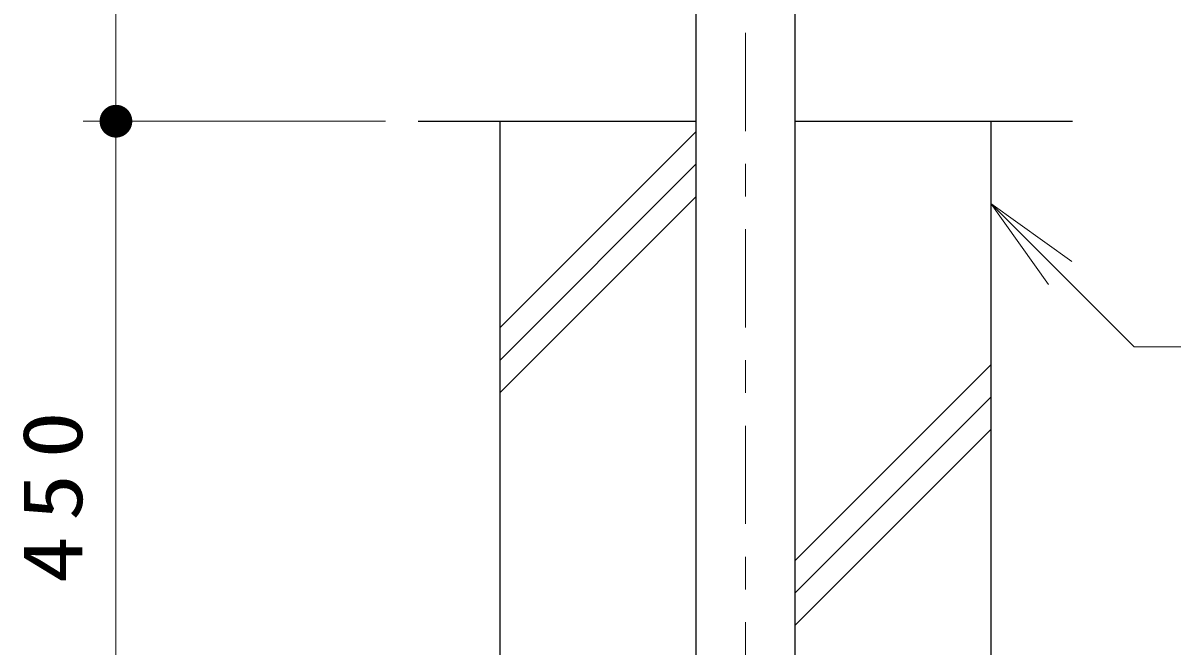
# Model space of a CAD drawing. Units: millimetres on the paper, scale 1:20. Extents: x -365 to 0, y 0 to 257.
# Drawn here: x -56.42 to -21.31, y 74.06 to 93.08 of the extents above; entities that cross this region are included whole.
import ezdxf

# ---------------------------------------------------------------- set-up
doc = ezdxf.new("R2010")
doc.units = ezdxf.units.MM
doc.linetypes.add('USER2', pattern=[6, 3, -1, 1, -1])
doc.layers.add('LY_1', color=4, linetype='Continuous', lineweight=25)
doc.styles.add('ＭＳ ゴシック', font='')
doc.styles.get('ＭＳ ゴシック').set_extended_font_data('MS Gothic')

# ---------------------------------------------------------------- blocks, each defined once
blk = doc.blocks.new('filled_dot')
at = {"color": 0, "linetype": 'Continuous', "lineweight": -2, "const_width": 1.25}
blk.add_lwpolyline([(-0.625, 0, 1), (0.625, 0, 1)], format="xyb", close=True, dxfattribs=at)

msp = doc.modelspace()

# ---------------------------------------------------------------- linework, layer by layer
at = {"layer": 'LY_1', "color": 7, "linetype": 'USER2', "lineweight": 13}
msp.add_line((-34.348, 146.784), (-34.348, 59.448), dxfattribs=at)
at = {"layer": 'LY_1'}
for p, q in [((-35.861, 146.334), (-35.861, 67.584)), ((-32.836, 146.334), (-32.836, 67.584))]:
    msp.add_line(p, q, dxfattribs=at)
at = {"layer": 'LY_1', "color": 7, "lineweight": 13}
for p, q in [((-53.583, 90.084), (-53.583, 145.084)), ((-45.348, 90.084), (-54.583, 90.084)), ((-45.348, 90.084), (-54.583, 90.084)), ((-53.583, 67.584), (-53.583, 90.084)), ((-41.848, 83.771), (-35.861, 89.758)), ((-41.848, 82.781), (-35.861, 88.768)), ((-41.848, 81.791), (-35.861, 87.778)), ((-25.08, 85.096), (-26.848, 87.571)), ((-26.848, 87.571), (-24.373, 85.803)), ((-26.848, 87.571), (-24.727, 85.449)), ((-32.836, 76.661), (-26.848, 82.649)), ((-32.836, 75.671), (-26.848, 81.659)), ((-32.836, 74.681), (-26.848, 80.669))]:
    msp.add_line(p, q, dxfattribs=at)
at = {"layer": 'LY_1', "color": 7}
for p, q in [((-44.348, 90.084), (-35.861, 90.084)), ((-41.848, 90.084), (-41.848, 67.584)), ((-32.836, 90.084), (-24.348, 90.084)), ((-26.848, 90.084), (-26.848, 67.584))]:
    msp.add_line(p, q, dxfattribs=at)
at = {"layer": 'LY_1', "color": 7, "lineweight": 13}
msp.add_lwpolyline([(-26.848, 87.571), (-22.469, 83.191), (-1.995, 83.191)], dxfattribs=at)

# ---------------------------------------------------------------- block references
at = {"layer": 'LY_1', "color": 7, "lineweight": 13, "xscale": 0.4, "yscale": 0.4}
for rotation in [270, 90]:
    msp.add_blockref('filled_dot', (-53.583, 90.084), dxfattribs=dict(at, rotation=rotation))

# ---------------------------------------------------------------- texts
at = {"layer": 'LY_1', "color": 7, "insert": (-54.583, 78.834), "char_height": 1.833, "attachment_point": 8, "rotation": 90, "style": 'ＭＳ ゴシック'}
msp.add_mtext('\\T1.33;\\W1.15;450', dxfattribs=at)

doc.saveas('drawing.dxf')
